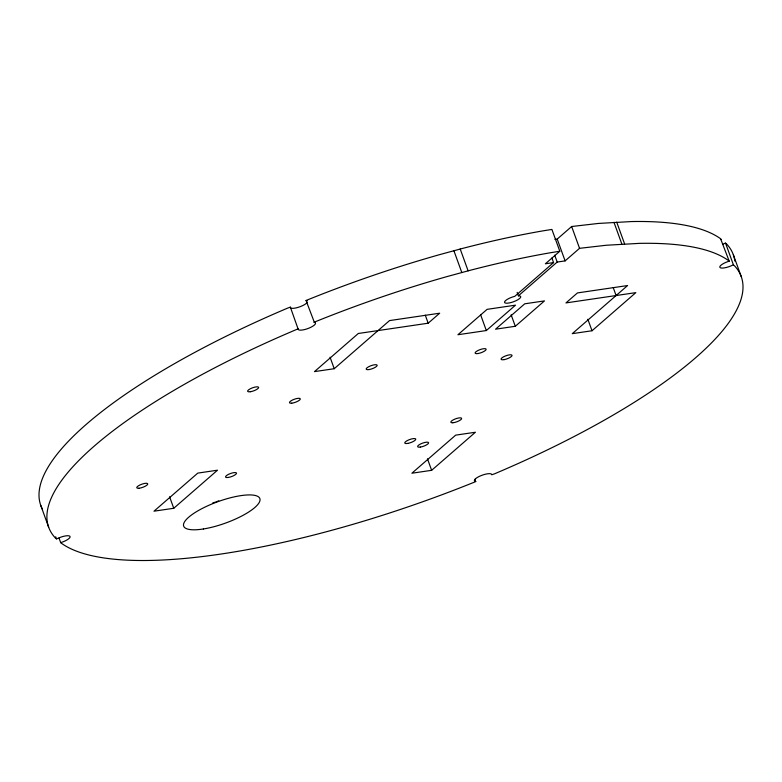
<?xml version="1.0" encoding="UTF-8"?>
<svg xmlns="http://www.w3.org/2000/svg" width="782" height="782" viewBox="0 0 782 782"><rect width="100%" height="100%" fill="white"/><g stroke="black" fill="none" stroke-linecap="round" stroke-linejoin="round"><path stroke-width="1.17" d="M42.56 509.405A368.263 103.361 -19.9 0 1 287.61 308.118L290.22 307.248A9.208 2.581 -19.9 0 0 297.756 307.482A9.208 2.581 -19.9 0 0 307.316 302.331M290.317 307.003L298.118 329.056A9.208 2.581 -19.9 0 0 309.037 328.108A9.208 2.581 -19.9 0 0 314.364 322.34L306.045 300.503L308.753 299.389A368.263 103.361 -19.9 0 1 439.093 254.785L460.598 248.93A368.263 103.361 -19.9 0 1 542.894 230.876L551.906 229.429L559.804 251.237L545.367 263.798L553.568 262.586L551.906 258.001M173.751 508.28L217.513 470.197L197.778 473.11L154.005 511.184L173.751 508.28L169.596 496.795M334.227 368.713L389.534 320.591L439.67 313.211L428.184 323.201L358.312 333.484L314.481 371.616L334.227 368.713L330.072 357.227M554.946 239.419L557.214 239.087L571.652 226.516L598.445 223.437L631.436 221.56A368.263 103.361 -19.9 0 1 720.603 238.754L729.205 261.178L728.511 261.374A9.208 2.581 -19.9 0 0 720.075 267.6A9.208 2.581 -19.9 0 0 732.812 265.069L734.083 265.362A368.263 103.361 -19.9 0 1 494.39 473.882L491.78 474.752A9.208 2.581 -19.9 0 0 480.862 475.7A9.208 2.581 -19.9 0 0 475.524 481.468L475.124 479.2M553.568 262.586L514.761 296.349A8.592 2.414 -19.9 0 0 504.537 302.399A8.592 2.414 -19.9 0 0 516.032 300.708A8.592 2.414 -19.9 0 0 518.388 295.811L557.195 262.058L565.103 260.895L579.55 248.324L606.343 245.245L639.334 243.368A368.263 103.361 -19.9 0 1 728.492 260.562L729.205 261.178M486.326 330.551L515.504 305.166L487.088 309.349L457.91 334.735L486.326 330.551L480.51 314.481M515.299 326.28L544.477 300.894L524.742 303.807L495.563 329.193L515.299 326.28L511.145 314.804M431.635 470.314L475.407 432.241L455.662 435.144L411.899 473.218L431.635 470.314L427.48 458.839M592.013 330.757L635.834 292.634L565.963 302.917L577.448 292.927L627.584 285.547L572.277 333.66L592.013 330.757L587.859 319.281M298.206 328.811L295.508 329.926A368.263 103.361 -19.9 0 0 55.815 538.446L57.086 538.739A9.208 2.581 -19.9 0 1 69.823 536.208A9.208 2.581 -19.9 0 1 61.377 542.434L60.683 542.63L59.021 538.036M734.855 261.1A368.263 103.361 -19.9 0 0 726.185 243.554L724.914 243.261A9.208 2.581 -19.9 0 1 722.812 244.219M313.944 322.311L316.642 321.197A368.263 103.361 -19.9 0 1 446.981 276.593L468.496 270.738A368.263 103.361 -19.9 0 1 550.782 252.684L559.804 251.237M475.955 481.497L473.247 482.611A368.263 103.361 -19.9 0 1 61.397 543.246L60.683 542.63M720.623 239.566L721.317 239.37M306.045 300.503L306.476 300.532A9.208 2.581 -19.9 0 1 307.336 300.914M733.33 254.746L741.219 276.554M725.471 242.938L733.369 264.746M616.715 222.137L624.613 243.945M613.968 222.293L621.856 244.101M613.196 287.502L616.099 295.537M571.652 226.516L579.55 248.324M557.214 239.087L565.103 260.895M554.702 255.167L557.195 262.058M517.146 292.37L518.388 295.811M460.217 249.038L468.115 270.846M453.912 250.748L461.81 272.556M425.281 315.166L428.184 323.201M55.698 536.765L56.529 539.062M40.781 505.446L48.67 527.254M218.755 500.871A40.508 11.368 -19.9 0 1 215.764 501.946M214.767 502.288A40.508 11.368 -19.9 0 1 212.763 502.943M504.194 359.622A5.836 1.632 -19.9 0 0 512.044 355.331A5.836 1.632 -19.9 0 0 503.413 356.895A5.836 1.632 -19.9 0 0 504.194 359.622M291.735 403.189A5.767 1.623 -19.9 0 0 300.317 399.123A5.767 1.623 -19.9 0 0 292.605 399.954A5.767 1.623 -19.9 0 0 291.735 403.189M452.827 422.759A5.767 1.623 -19.9 0 0 461.624 418.781A5.767 1.623 -19.9 0 0 454.264 419.357A5.767 1.623 -19.9 0 0 452.827 422.759M203.398 528.974A40.508 11.368 -19.9 0 0 260.035 499.444A40.508 11.368 -19.9 0 0 201.844 508.662A40.508 11.368 -19.9 0 0 203.398 528.974M228.246 477.46A5.836 1.632 -19.9 0 0 236.535 473.237A5.836 1.632 -19.9 0 0 228.285 474.459A5.836 1.632 -19.9 0 0 228.246 477.46M369.104 369.563A5.836 1.632 -19.9 0 0 377.178 365.302A5.836 1.632 -19.9 0 0 368.742 366.69A5.836 1.632 -19.9 0 0 369.104 369.563M478.164 353.513A5.836 1.632 -19.9 0 0 486.14 349.231A5.836 1.632 -19.9 0 0 477.597 350.698A5.836 1.632 -19.9 0 0 478.164 353.513M420.345 447.079A5.836 1.632 -19.9 0 0 428.634 442.856A5.836 1.632 -19.9 0 0 420.384 444.068A5.836 1.632 -19.9 0 0 420.345 447.079M407.95 443.384A5.836 1.632 -19.9 0 0 415.75 439.083A5.836 1.632 -19.9 0 0 407.08 440.686A5.836 1.632 -19.9 0 0 407.95 443.384M138.961 488.251A5.836 1.632 -19.9 0 0 147.73 484.175A5.836 1.632 -19.9 0 0 140.076 484.908A5.836 1.632 -19.9 0 0 138.961 488.251M250.357 391.733A5.836 1.632 -19.9 0 0 258.647 387.501A5.836 1.632 -19.9 0 0 250.396 388.722A5.836 1.632 -19.9 0 0 250.357 391.733"/></g></svg>
